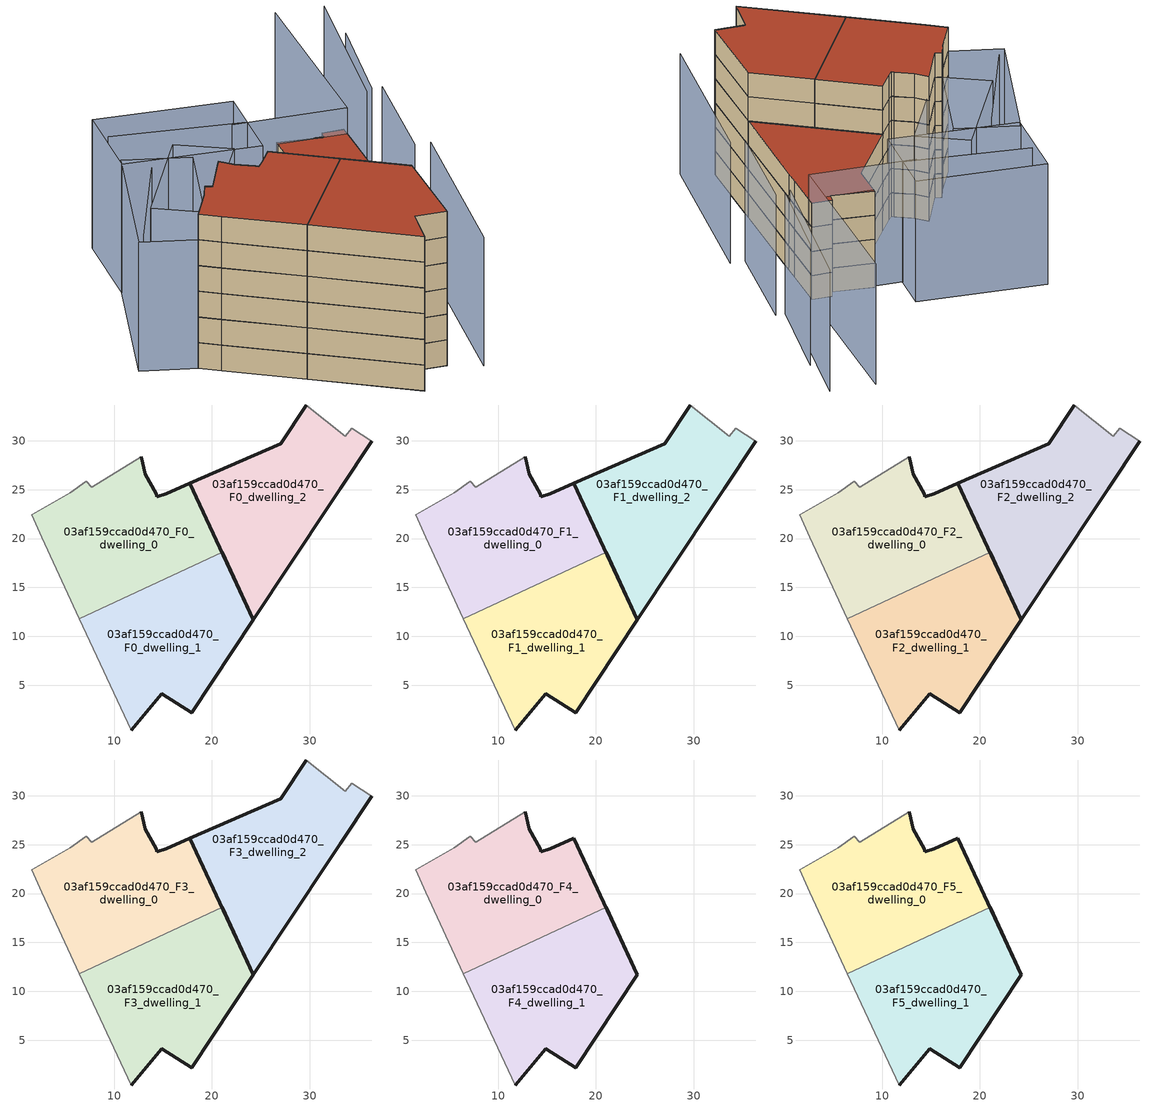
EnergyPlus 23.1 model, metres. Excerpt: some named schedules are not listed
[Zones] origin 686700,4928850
03af159ccad0d470_F0_dwelling_0
 floor ground (EU_floor_Construction): 24.25,11.7 17.76,25.67 15.31,24.6 14.37,24.27 14.29,24.57 13.2,26.56 12.76,28.35 7.72,25.24 7.15,25.85 5.51,24.66 1.55,22.42 2.57,20.12 6.43,11.81 21.04,18.6 z0
 wall outside (EU_wall_Construction): 12.76,28.35 13.2,26.56 14.29,24.57 14.37,24.27 15.31,24.6 17.76,25.67 24.25,11.7 21.04,18.6 z0:3
 wall to 03af159ccad0d470_F0_dwelling_1 (EU_wall_Construction): 21.04,18.6 6.43,11.81 z0:3
 wall adiabatic (EU_wall_Construction): 6.43,11.81 2.57,20.12 1.55,22.42 5.51,24.66 7.15,25.85 7.72,25.24 12.76,28.35 z0:3
03af159ccad0d470_F0_dwelling_1
 floor ground (EU_floor_Construction): 17.92,2.18 24.25,11.7 21.04,18.6 6.43,11.81 11.73,0.41 14.88,4.11 z0
 wall outside (EU_wall_Construction): 21.04,18.6 24.25,11.7 17.92,2.18 14.88,4.11 11.73,0.41 z0:3
 wall adiabatic (EU_wall_Construction): 11.73,0.41 6.43,11.81 z0:3
03af159ccad0d470_F0_dwelling_2
 floor ground (EU_floor_Construction): 24.25,11.7 32.01,23.39 33.16,25.11 36.38,29.97 34.32,31.28 33.63,30.46 29.65,33.67 27.03,29.72 17.76,25.67 z0
 wall outside (EU_wall_Construction): 36.38,29.97 33.16,25.11 32.01,23.39 24.25,11.7 17.76,25.67 27.03,29.72 29.65,33.67 z0:3
 wall adiabatic (EU_wall_Construction): 29.65,33.67 33.63,30.46 34.32,31.28 36.38,29.97 z0:3
03af159ccad0d470_F1_dwelling_0
 floor to 03af159ccad0d470_F0_dwelling_0 (EU_floor_Construction): 24.25,11.7 17.76,25.67 15.31,24.6 14.37,24.27 14.29,24.57 13.2,26.56 12.76,28.35 7.72,25.24 7.15,25.85 5.51,24.66 1.55,22.42 2.57,20.12 6.43,11.81 21.04,18.6 z3
 wall outside (EU_wall_Construction): 12.76,28.35 13.2,26.56 14.29,24.57 14.37,24.27 15.31,24.6 17.76,25.67 24.25,11.7 21.04,18.6 z3:6
 wall to 03af159ccad0d470_F1_dwelling_1 (EU_wall_Construction): 21.04,18.6 6.43,11.81 z3:6
 wall adiabatic (EU_wall_Construction): 6.43,11.81 2.57,20.12 1.55,22.42 5.51,24.66 7.15,25.85 7.72,25.24 12.76,28.35 z3:6
03af159ccad0d470_F1_dwelling_1
 floor to 03af159ccad0d470_F0_dwelling_1 (EU_floor_Construction): 17.92,2.18 24.25,11.7 21.04,18.6 6.43,11.81 11.73,0.41 14.88,4.11 z3
 wall outside (EU_wall_Construction): 21.04,18.6 24.25,11.7 17.92,2.18 14.88,4.11 11.73,0.41 z3:6
 wall adiabatic (EU_wall_Construction): 11.73,0.41 6.43,11.81 z3:6
03af159ccad0d470_F1_dwelling_2
 floor to 03af159ccad0d470_F0_dwelling_2 (EU_floor_Construction): 24.25,11.7 32.01,23.39 33.16,25.11 36.38,29.97 34.32,31.28 33.63,30.46 29.65,33.67 27.03,29.72 17.76,25.67 z3
 wall outside (EU_wall_Construction): 36.38,29.97 33.16,25.11 32.01,23.39 24.25,11.7 17.76,25.67 27.03,29.72 29.65,33.67 z3:6
 wall adiabatic (EU_wall_Construction): 29.65,33.67 33.63,30.46 34.32,31.28 36.38,29.97 z3:6
03af159ccad0d470_F2_dwelling_0
 floor to 03af159ccad0d470_F1_dwelling_0 (EU_floor_Construction): 24.25,11.7 17.76,25.67 15.31,24.6 14.37,24.27 14.29,24.57 13.2,26.56 12.76,28.35 7.72,25.24 7.15,25.85 5.51,24.66 1.55,22.42 2.57,20.12 6.43,11.81 21.04,18.6 z6
 wall outside (EU_wall_Construction): 12.76,28.35 13.2,26.56 14.29,24.57 14.37,24.27 15.31,24.6 17.76,25.67 24.25,11.7 21.04,18.6 z6:9
 wall to 03af159ccad0d470_F2_dwelling_1 (EU_wall_Construction): 21.04,18.6 6.43,11.81 z6:9
 wall adiabatic (EU_wall_Construction): 6.43,11.81 2.57,20.12 1.55,22.42 5.51,24.66 7.15,25.85 7.72,25.24 12.76,28.35 z6:9
03af159ccad0d470_F2_dwelling_1
 floor to 03af159ccad0d470_F1_dwelling_1 (EU_floor_Construction): 17.92,2.18 24.25,11.7 21.04,18.6 6.43,11.81 11.73,0.41 14.88,4.11 z6
 wall outside (EU_wall_Construction): 21.04,18.6 24.25,11.7 17.92,2.18 14.88,4.11 11.73,0.41 z6:9
 wall adiabatic (EU_wall_Construction): 11.73,0.41 6.43,11.81 z6:9
03af159ccad0d470_F2_dwelling_2
 floor to 03af159ccad0d470_F1_dwelling_2 (EU_floor_Construction): 24.25,11.7 32.01,23.39 33.16,25.11 36.38,29.97 34.32,31.28 33.63,30.46 29.65,33.67 27.03,29.72 17.76,25.67 z6
 wall outside (EU_wall_Construction): 36.38,29.97 33.16,25.11 32.01,23.39 24.25,11.7 17.76,25.67 27.03,29.72 29.65,33.67 z6:9
 wall adiabatic (EU_wall_Construction): 29.65,33.67 33.63,30.46 34.32,31.28 36.38,29.97 z6:9
03af159ccad0d470_F3_dwelling_0
 floor to 03af159ccad0d470_F2_dwelling_0 (EU_floor_Construction): 24.25,11.7 17.76,25.67 15.31,24.6 14.37,24.27 14.29,24.57 13.2,26.56 12.76,28.35 7.72,25.24 7.15,25.85 5.51,24.66 1.55,22.42 2.57,20.12 6.43,11.81 21.04,18.6 z9
 wall outside (EU_wall_Construction): 12.76,28.35 13.2,26.56 14.29,24.57 14.37,24.27 15.31,24.6 17.76,25.67 24.25,11.7 21.04,18.6 z9:12
 wall to 03af159ccad0d470_F3_dwelling_1 (EU_wall_Construction): 21.04,18.6 6.43,11.81 z9:12
 wall adiabatic (EU_wall_Construction): 6.43,11.81 2.57,20.12 1.55,22.42 5.51,24.66 7.15,25.85 7.72,25.24 12.76,28.35 z9:12
03af159ccad0d470_F3_dwelling_1
 floor to 03af159ccad0d470_F2_dwelling_1 (EU_floor_Construction): 17.92,2.18 24.25,11.7 21.04,18.6 6.43,11.81 11.73,0.41 14.88,4.11 z9
 wall outside (EU_wall_Construction): 21.04,18.6 24.25,11.7 17.92,2.18 14.88,4.11 11.73,0.41 z9:12
 wall adiabatic (EU_wall_Construction): 11.73,0.41 6.43,11.81 z9:12
03af159ccad0d470_F3_dwelling_2
 floor to 03af159ccad0d470_F2_dwelling_2 (EU_floor_Construction): 24.25,11.7 32.01,23.39 33.16,25.11 36.38,29.97 34.32,31.28 33.63,30.46 29.65,33.67 27.03,29.72 17.76,25.67 z9
 wall outside (EU_wall_Construction): 36.38,29.97 33.16,25.11 32.01,23.39 24.25,11.7 17.76,25.67 27.03,29.72 29.65,33.67 z9:12
 wall adiabatic (EU_wall_Construction): 29.65,33.67 33.63,30.46 34.32,31.28 36.38,29.97 z9:12
 roof outside (EU_roof_Construction): 34.32,31.28 36.38,29.97 33.16,25.11 32.01,23.39 24.25,11.7 17.76,25.67 27.03,29.72 29.65,33.67 33.63,30.46 z12
03af159ccad0d470_F4_dwelling_0
 floor to 03af159ccad0d470_F3_dwelling_0 (EU_floor_Construction): 24.25,11.7 17.76,25.67 15.31,24.6 14.37,24.27 14.29,24.57 13.2,26.56 12.76,28.35 7.72,25.24 7.15,25.85 5.51,24.66 1.55,22.42 2.57,20.12 6.43,11.81 21.04,18.6 z12
 wall outside (EU_wall_Construction): 12.76,28.35 13.2,26.56 14.29,24.57 14.37,24.27 15.31,24.6 17.76,25.67 24.25,11.7 21.04,18.6 z12:15
 wall to 03af159ccad0d470_F4_dwelling_1 (EU_wall_Construction): 21.04,18.6 6.43,11.81 z12:15
 wall adiabatic (EU_wall_Construction): 6.43,11.81 2.57,20.12 1.55,22.42 5.51,24.66 7.15,25.85 7.72,25.24 12.76,28.35 z12:15
03af159ccad0d470_F4_dwelling_1
 floor to 03af159ccad0d470_F3_dwelling_1 (EU_floor_Construction): 17.92,2.18 24.25,11.7 21.04,18.6 6.43,11.81 11.73,0.41 14.88,4.11 z12
 wall outside (EU_wall_Construction): 21.04,18.6 24.25,11.7 17.92,2.18 14.88,4.11 11.73,0.41 z12:15
 wall adiabatic (EU_wall_Construction): 11.73,0.41 6.43,11.81 z12:15
03af159ccad0d470_F5_dwelling_0
 floor to 03af159ccad0d470_F4_dwelling_0 (EU_floor_Construction): 24.25,11.7 17.76,25.67 15.31,24.6 14.37,24.27 14.29,24.57 13.2,26.56 12.76,28.35 7.72,25.24 7.15,25.85 5.51,24.66 1.55,22.42 2.57,20.12 6.43,11.81 21.04,18.6 z15
 wall outside (EU_wall_Construction): 12.76,28.35 13.2,26.56 14.29,24.57 14.37,24.27 15.31,24.6 17.76,25.67 24.25,11.7 21.04,18.6 z15:18
 wall to 03af159ccad0d470_F5_dwelling_1 (EU_wall_Construction): 21.04,18.6 6.43,11.81 z15:18
 wall adiabatic (EU_wall_Construction): 6.43,11.81 2.57,20.12 1.55,22.42 5.51,24.66 7.15,25.85 7.72,25.24 12.76,28.35 z15:18
 roof outside (EU_roof_Construction): 17.76,25.67 24.25,11.7 21.04,18.6 6.43,11.81 2.57,20.12 1.55,22.42 5.51,24.66 7.15,25.85 7.72,25.24 12.76,28.35 13.2,26.56 14.29,24.57 14.37,24.27 15.31,24.6 z18
03af159ccad0d470_F5_dwelling_1
 floor to 03af159ccad0d470_F4_dwelling_1 (EU_floor_Construction): 17.92,2.18 24.25,11.7 21.04,18.6 6.43,11.81 11.73,0.41 14.88,4.11 z15
 wall outside (EU_wall_Construction): 21.04,18.6 24.25,11.7 17.92,2.18 14.88,4.11 11.73,0.41 z15:18
 wall adiabatic (EU_wall_Construction): 11.73,0.41 6.43,11.81 z15:18
 roof outside (EU_roof_Construction): 21.04,18.6 24.25,11.7 17.92,2.18 14.88,4.11 11.73,0.41 6.43,11.81 z18
shading: 20.22,-0.89 34.57,17.11 / 33.22,18.19 41.94,29.13 / 40.06,29.72 53.37,45.52 / 48.95,48.57 35.75,29.03 / 35.75,29.03 25.28,36.1 / 26.7,35.29 15.11,44.62 / 12.12,36.6 -1.21,27.49 / 40.98,29.78 49.59,39.83 / 20.89,32.46 7.54,25.14 / 7.54,25.14 4.42,30.83 / 4.42,30.83 17.76,38.16 / 17.76,38.16 20.89,32.46 / -2.71,27 11.57,40.28 / 11.57,40.28 16.72,34.75 / 16.72,34.75 2.44,21.47 / 2.44,21.47 -2.71,27 / 17.32,48.46 29.72,39.42 / 29.72,39.42 23.28,30.57 / 23.28,30.57 10.88,39.61 / 10.88,39.61 17.32,48.46 z0:15
[Building]
EU S2 Campaign: North Axis=0; Terrain=City; Solar Distribution=FullExterior
[Site:Location]
Bologna: Latitude=44.5; Longitude=11.25; Time Zone=1; Elevation=37
[SizingPeriod:WeatherFileDays]
AnnualSizingPeriod: Begin Month=1; Begin Day of Month=1; End Month=12; End Day of Month=31; Day of Week for Start Day=Monday; Use Weather File Daylight Saving Period=No; Use Weather File Rain and Snow Indicators=No
[MATERIAL]
EU_InternalMass_Material: Roughness=MediumRough; Thickness=0.1; Conductivity=1; Density=1800; Specific Heat=900; Thermal Absorptance=0.9; Solar Absorptance=0.7; Visible Absorptance=0.7
[MATERIAL:NOMASS] Roughness=MediumRough; Thermal Absorptance=0.9; Solar Absorptance=0.7; Visible Absorptance=0.7
Name | Thermal Resistance
EU_wall_NoMass | 0.905828
EU_roof_NoMass | 0.37593
EU_floor_NoMass | 0.67114
[CONSTRUCTION]
EU_wall_Construction: EU_wall_NoMass
EU_roof_Construction: EU_roof_NoMass
EU_floor_Construction: EU_floor_NoMass
EU_InternalMass_Construction: EU_InternalMass_Material
[ZONE] Type=1; Multiplier=1; Ceiling Height=autocalculate; Floor Area=autocalculate; Part of Total Floor Area=Yes
Name | Volume
03af159ccad0d470_F0_dwelling_0; 03af159ccad0d470_F1_dwelling_0; 03af159ccad0d470_F2_dwelling_0; 03af159ccad0d470_F3_dwelling_0; 03af159ccad0d470_F4_dwelling_0; 03af159ccad0d470_F5_dwelling_0 | 533.351
03af159ccad0d470_F0_dwelling_1; 03af159ccad0d470_F1_dwelling_1; 03af159ccad0d470_F2_dwelling_1; 03af159ccad0d470_F3_dwelling_1; 03af159ccad0d470_F4_dwelling_1; 03af159ccad0d470_F5_dwelling_1 | 533.339
03af159ccad0d470_F0_dwelling_2; 03af159ccad0d470_F1_dwelling_2; 03af159ccad0d470_F2_dwelling_2; 03af159ccad0d470_F3_dwelling_2 | 533.35
[INTERNALMASS] Construction=EU_InternalMass_Construction
Name | Zone or ZoneList | Surface Area
03af159ccad0d470_F0_dwelling_0_EU_InternalMass | 03af159ccad0d470_F0_dwelling_0 | 177.783
03af159ccad0d470_F0_dwelling_1_EU_InternalMass | 03af159ccad0d470_F0_dwelling_1 | 177.781
03af159ccad0d470_F0_dwelling_2_EU_InternalMass | 03af159ccad0d470_F0_dwelling_2 | 177.783
03af159ccad0d470_F1_dwelling_0_EU_InternalMass | 03af159ccad0d470_F1_dwelling_0 | 177.783
03af159ccad0d470_F1_dwelling_1_EU_InternalMass | 03af159ccad0d470_F1_dwelling_1 | 177.781
03af159ccad0d470_F1_dwelling_2_EU_InternalMass | 03af159ccad0d470_F1_dwelling_2 | 177.783
03af159ccad0d470_F2_dwelling_0_EU_InternalMass | 03af159ccad0d470_F2_dwelling_0 | 177.783
03af159ccad0d470_F2_dwelling_1_EU_InternalMass | 03af159ccad0d470_F2_dwelling_1 | 177.781
03af159ccad0d470_F2_dwelling_2_EU_InternalMass | 03af159ccad0d470_F2_dwelling_2 | 177.783
03af159ccad0d470_F3_dwelling_0_EU_InternalMass | 03af159ccad0d470_F3_dwelling_0 | 177.783
03af159ccad0d470_F3_dwelling_1_EU_InternalMass | 03af159ccad0d470_F3_dwelling_1 | 177.781
03af159ccad0d470_F3_dwelling_2_EU_InternalMass | 03af159ccad0d470_F3_dwelling_2 | 177.783
03af159ccad0d470_F4_dwelling_0_EU_InternalMass | 03af159ccad0d470_F4_dwelling_0 | 266.678
03af159ccad0d470_F4_dwelling_1_EU_InternalMass | 03af159ccad0d470_F4_dwelling_1 | 266.667
03af159ccad0d470_F5_dwelling_0_EU_InternalMass | 03af159ccad0d470_F5_dwelling_0 | 266.678
03af159ccad0d470_F5_dwelling_1_EU_InternalMass | 03af159ccad0d470_F5_dwelling_1 | 266.667
[OTHEREQUIPMENT] Fuel Type=Electricity; Design Level Calculation Method=Watts/Area; Power per Zone Floor Area=1; Fraction Latent=0; Fraction Radiant=0; Fraction Lost=0; Carbon Dioxide Generation Rate=0; EndUse Subcategory=EU_Step8_InternalGains
Name | Zone or ZoneList or Space or SpaceList | Schedule
EU_Step8_InternalGain_03af159ccad0d470_F0_dwelling_0_f000 | 03af159ccad0d470_F0_dwelling_0 | EU_Step8_GainSchedule_03af159ccad0d470_F0_dwelling_0_f000
EU_Step8_InternalGain_03af159ccad0d470_F0_dwelling_1_f000 | 03af159ccad0d470_F0_dwelling_1 | EU_Step8_GainSchedule_03af159ccad0d470_F0_dwelling_1_f000
EU_Step8_InternalGain_03af159ccad0d470_F0_dwelling_2_f000 | 03af159ccad0d470_F0_dwelling_2 | EU_Step8_GainSchedule_03af159ccad0d470_F0_dwelling_2_f000
EU_Step8_InternalGain_03af159ccad0d470_F1_dwelling_0_f000 | 03af159ccad0d470_F1_dwelling_0 | EU_Step8_GainSchedule_03af159ccad0d470_F1_dwelling_0_f000
EU_Step8_InternalGain_03af159ccad0d470_F1_dwelling_1_f000 | 03af159ccad0d470_F1_dwelling_1 | EU_Step8_GainSchedule_03af159ccad0d470_F1_dwelling_1_f000
EU_Step8_InternalGain_03af159ccad0d470_F1_dwelling_2_f000 | 03af159ccad0d470_F1_dwelling_2 | EU_Step8_GainSchedule_03af159ccad0d470_F1_dwelling_2_f000
EU_Step8_InternalGain_03af159ccad0d470_F2_dwelling_0_f000 | 03af159ccad0d470_F2_dwelling_0 | EU_Step8_GainSchedule_03af159ccad0d470_F2_dwelling_0_f000
EU_Step8_InternalGain_03af159ccad0d470_F2_dwelling_1_f000 | 03af159ccad0d470_F2_dwelling_1 | EU_Step8_GainSchedule_03af159ccad0d470_F2_dwelling_1_f000
EU_Step8_InternalGain_03af159ccad0d470_F2_dwelling_2_f000 | 03af159ccad0d470_F2_dwelling_2 | EU_Step8_GainSchedule_03af159ccad0d470_F2_dwelling_2_f000
EU_Step8_InternalGain_03af159ccad0d470_F3_dwelling_0_f000 | 03af159ccad0d470_F3_dwelling_0 | EU_Step8_GainSchedule_03af159ccad0d470_F3_dwelling_0_f000
EU_Step8_InternalGain_03af159ccad0d470_F3_dwelling_1_f000 | 03af159ccad0d470_F3_dwelling_1 | EU_Step8_GainSchedule_03af159ccad0d470_F3_dwelling_1_f000
EU_Step8_InternalGain_03af159ccad0d470_F3_dwelling_2_f000 | 03af159ccad0d470_F3_dwelling_2 | EU_Step8_GainSchedule_03af159ccad0d470_F3_dwelling_2_f000
EU_Step8_InternalGain_03af159ccad0d470_F4_dwelling_0_f000 | 03af159ccad0d470_F4_dwelling_0 | EU_Step8_GainSchedule_03af159ccad0d470_F4_dwelling_0_f000
EU_Step8_InternalGain_03af159ccad0d470_F4_dwelling_1_f000 | 03af159ccad0d470_F4_dwelling_1 | EU_Step8_GainSchedule_03af159ccad0d470_F4_dwelling_1_f000
EU_Step8_InternalGain_03af159ccad0d470_F5_dwelling_0_f000 | 03af159ccad0d470_F5_dwelling_0 | EU_Step8_GainSchedule_03af159ccad0d470_F5_dwelling_0_f000
EU_Step8_InternalGain_03af159ccad0d470_F5_dwelling_1_f000 | 03af159ccad0d470_F5_dwelling_1 | EU_Step8_GainSchedule_03af159ccad0d470_F5_dwelling_1_f000
[ZONEVENTILATION:DESIGNFLOWRATE] Schedule=EU_AlwaysOn; Design Flow Rate Calculation Method=AirChanges/Hour; Air Changes per Hour=0.73129; Ventilation Type=Natural; Fan Pressure Rise=0; Fan Total Efficiency=1; Constant Term Coefficient=1; Temperature Term Coefficient=0; Velocity Term Coefficient=0; Velocity Squared Term Coefficient=0; Minimum Indoor Temperature=-100; Maximum Indoor Temperature=100; Delta Temperature=-100; Minimum Outdoor Temperature=-100; Maximum Outdoor Temperature=100; Maximum Wind Speed=40
Name | Zone or ZoneList or Space or SpaceList
EU_ConstantAir_03af159ccad0d470_F0_dwelling_0 | 03af159ccad0d470_F0_dwelling_0
EU_ConstantAir_03af159ccad0d470_F0_dwelling_1 | 03af159ccad0d470_F0_dwelling_1
EU_ConstantAir_03af159ccad0d470_F0_dwelling_2 | 03af159ccad0d470_F0_dwelling_2
EU_ConstantAir_03af159ccad0d470_F1_dwelling_0 | 03af159ccad0d470_F1_dwelling_0
EU_ConstantAir_03af159ccad0d470_F1_dwelling_1 | 03af159ccad0d470_F1_dwelling_1
EU_ConstantAir_03af159ccad0d470_F1_dwelling_2 | 03af159ccad0d470_F1_dwelling_2
EU_ConstantAir_03af159ccad0d470_F2_dwelling_0 | 03af159ccad0d470_F2_dwelling_0
EU_ConstantAir_03af159ccad0d470_F2_dwelling_1 | 03af159ccad0d470_F2_dwelling_1
EU_ConstantAir_03af159ccad0d470_F2_dwelling_2 | 03af159ccad0d470_F2_dwelling_2
EU_ConstantAir_03af159ccad0d470_F3_dwelling_0 | 03af159ccad0d470_F3_dwelling_0
EU_ConstantAir_03af159ccad0d470_F3_dwelling_1 | 03af159ccad0d470_F3_dwelling_1
EU_ConstantAir_03af159ccad0d470_F3_dwelling_2 | 03af159ccad0d470_F3_dwelling_2
EU_ConstantAir_03af159ccad0d470_F4_dwelling_0 | 03af159ccad0d470_F4_dwelling_0
EU_ConstantAir_03af159ccad0d470_F4_dwelling_1 | 03af159ccad0d470_F4_dwelling_1
EU_ConstantAir_03af159ccad0d470_F5_dwelling_0 | 03af159ccad0d470_F5_dwelling_0
EU_ConstantAir_03af159ccad0d470_F5_dwelling_1 | 03af159ccad0d470_F5_dwelling_1
[HVACTEMPLATE:THERMOSTAT] Constant Heating Setpoint=20; Constant Cooling Setpoint=50
EU_HeatOnly_03af159ccad0d470_F0_dwelling_0; EU_HeatOnly_03af159ccad0d470_F0_dwelling_1; EU_HeatOnly_03af159ccad0d470_F0_dwelling_2; EU_HeatOnly_03af159ccad0d470_F1_dwelling_0; EU_HeatOnly_03af159ccad0d470_F1_dwelling_1; EU_HeatOnly_03af159ccad0d470_F1_dwelling_2; EU_HeatOnly_03af159ccad0d470_F2_dwelling_0; EU_HeatOnly_03af159ccad0d470_F2_dwelling_1; EU_HeatOnly_03af159ccad0d470_F2_dwelling_2; EU_HeatOnly_03af159ccad0d470_F3_dwelling_0; EU_HeatOnly_03af159ccad0d470_F3_dwelling_1; EU_HeatOnly_03af159ccad0d470_F3_dwelling_2; EU_HeatOnly_03af159ccad0d470_F4_dwelling_0; EU_HeatOnly_03af159ccad0d470_F4_dwelling_1; EU_HeatOnly_03af159ccad0d470_F5_dwelling_0; EU_HeatOnly_03af159ccad0d470_F5_dwelling_1
[HVACTEMPLATE:ZONE:IDEALLOADSAIRSYSTEM] System Availability Schedule=EU_AlwaysOn; Maximum Heating Supply Air Temperature=50; Minimum Cooling Supply Air Temperature=13; Maximum Heating Supply Air Humidity Ratio=0.0156; Minimum Cooling Supply Air Humidity Ratio=0.0077; Heating Limit=NoLimit; Cooling Limit=NoLimit; Heating Availability Schedule=EU_AlwaysOn; Cooling Availability Schedule=EU_CoolingOff; Dehumidification Control Type=ConstantSensibleHeatRatio; Cooling Sensible Heat Ratio=0.7; Dehumidification Setpoint=60; Humidification Control Type=None; Humidification Setpoint=30; Outdoor Air Method=None; Outdoor Air Flow Rate per Person=0.00944; Outdoor Air Flow Rate per Zone Floor Area=0; Outdoor Air Flow Rate per Zone=0; Demand Controlled Ventilation Type=None; Outdoor Air Economizer Type=NoEconomizer; Heat Recovery Type=None; Sensible Heat Recovery Effectiveness=0.7; Latent Heat Recovery Effectiveness=0.65
Name | Template Thermostat
03af159ccad0d470_F0_dwelling_0 | EU_HeatOnly_03af159ccad0d470_F0_dwelling_0
03af159ccad0d470_F0_dwelling_1 | EU_HeatOnly_03af159ccad0d470_F0_dwelling_1
03af159ccad0d470_F0_dwelling_2 | EU_HeatOnly_03af159ccad0d470_F0_dwelling_2
03af159ccad0d470_F1_dwelling_0 | EU_HeatOnly_03af159ccad0d470_F1_dwelling_0
03af159ccad0d470_F1_dwelling_1 | EU_HeatOnly_03af159ccad0d470_F1_dwelling_1
03af159ccad0d470_F1_dwelling_2 | EU_HeatOnly_03af159ccad0d470_F1_dwelling_2
03af159ccad0d470_F2_dwelling_0 | EU_HeatOnly_03af159ccad0d470_F2_dwelling_0
03af159ccad0d470_F2_dwelling_1 | EU_HeatOnly_03af159ccad0d470_F2_dwelling_1
03af159ccad0d470_F2_dwelling_2 | EU_HeatOnly_03af159ccad0d470_F2_dwelling_2
